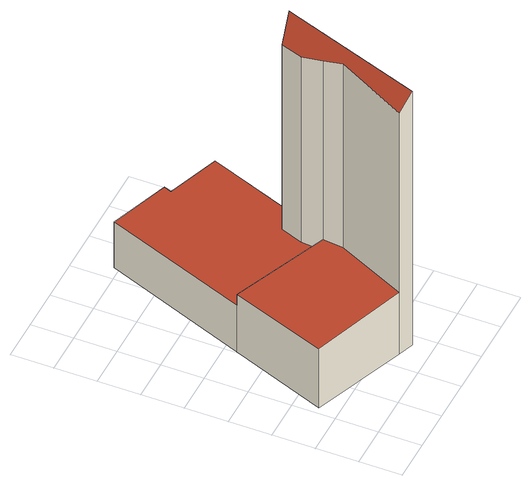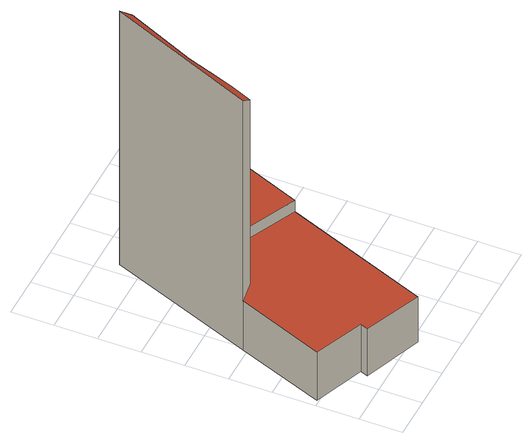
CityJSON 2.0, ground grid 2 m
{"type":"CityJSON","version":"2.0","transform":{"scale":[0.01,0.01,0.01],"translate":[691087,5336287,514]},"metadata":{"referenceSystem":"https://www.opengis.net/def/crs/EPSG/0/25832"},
"CityObjects":{
"building1":{"type":"Building","attributes":{"area_m2":66.1,"max_x":691096.69,"max_y":5336301.5,"min_x":691087.38,"min_y":5336288,"rf_extrusion_mode":"standard","rf_force_lod11":false,"rf_h_ground":514.48,"rf_h_pc_98p":0,"rf_h_roof_50p":517.41,"rf_h_roof_70p":517.87,"rf_h_roof_max":528.65,"rf_h_roof_min":516.98,"rf_is_glass_roof":false,"rf_nodata_frac":0.00379,"rf_nodata_r":0,"rf_pc_select":"PREFERRED_AND_LATEST","rf_pc_year":2026,"rf_pointcloud_unusable":false,"rf_pt_density":138.68,"rf_ridgelines":0,"rf_rmse_lod22":0.481,"rf_roof_planes":4,"rf_roof_type":"slanted","rf_success":true,"rf_t_run":34,"rf_volume_lod22":250.77,"source_file":"690_5336.gml"},"children":["building1-1"]},
"building1-1":{"type":"BuildingPart","parents":["building1"],"geometry":[{"type":"Solid","lod":"2.2","boundaries":[[[[0,1,2,3,4,5,6,7,8]],[[9,10,11,12]],[[13,0,8,14]],[[14,8,7,15]],[[16,17,4,3,18]],[[12,11,19,20]],[[21,22,17,16]],[[23,5,4,17]],[[24,25,6,5,23]],[[15,7,6,25]],[[18,3,2,10,9]],[[26,27,25,24]],[[20,19,27,26,28]],[[28,26,22,21]],[[10,2,1,29]],[[29,1,0,13]],[[28,21,16,18,9,12,20]],[[22,26,24,23,17]],[[29,13,14,15,25,27,19,11,10]]]],"semantics":{"surfaces":[{"type":"GroundSurface"},{"type":"WallSurface","on_footprint_edge":false},{"type":"WallSurface","on_footprint_edge":true},{"type":"RoofSurface","rf_azimuth":293.34,"rf_h_roof_50p":528.37,"rf_h_roof_70p":528.62,"rf_h_roof_max":529.01,"rf_h_roof_min":527.52,"rf_slope":44.39},{"type":"RoofSurface","rf_azimuth":327.23,"rf_h_roof_50p":517.87,"rf_h_roof_70p":517.9,"rf_h_roof_max":528.43,"rf_h_roof_min":517.76,"rf_slope":1.83},{"type":"RoofSurface","rf_azimuth":303.22,"rf_h_roof_50p":517.16,"rf_h_roof_70p":517.2,"rf_h_roof_max":527.91,"rf_h_roof_min":517.06,"rf_slope":1.84}],"values":[[0,1,2,2,2,1,1,2,2,2,2,1,1,1,2,2,3,4,5]]}}]}
},
"vertices":[
[729,1284,48],[970,1190,48],[813,780,48],[548,94,48],[476,121,48],[35,290,48],[208,744,48],[468,1427,48],[743,1321,48],[813,780,1467],[813,780,326],[702,763,324],[702,763,1373],[729,1284,315],[743,1321,315],[468,1427,306],[476,121,1419],[476,121,397],[548,94,1494],[661,657,325],[661,657,1378],[638,453,1436],[638,453,391],[35,290,385],[208,744,376],[208,744,311],[649,551,389],[649,551,326],[649,551,1408],[970,1190,323]
]}
